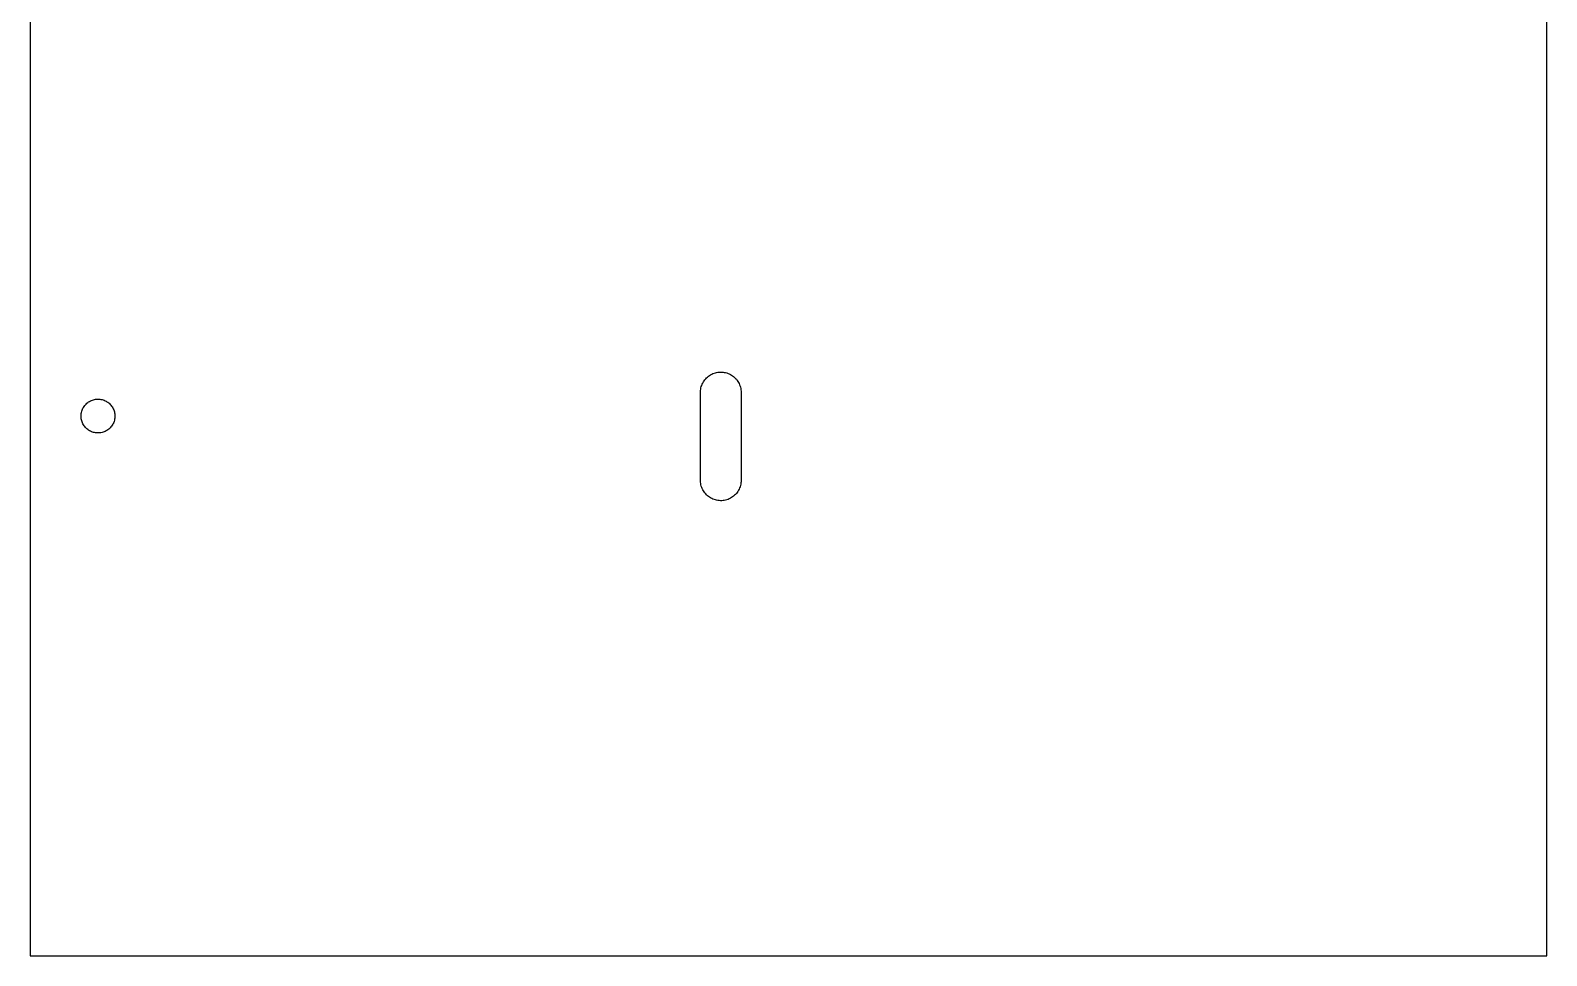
# Model space of a CAD drawing. Header units: metres. Extents: x 0 to 448, y 0 to 625.
# Drawn here: x 0 to 448, y 0 to 273.4 of the extents above; entities that cross this region are included whole.
import ezdxf

# ---------------------------------------------------------------- set-up
doc = ezdxf.new("R2010")
doc.units = ezdxf.units.M

msp = doc.modelspace()

# ---------------------------------------------------------------- linework, layer by layer
for p, q in [((0, 624.8), (0, 0)), ((448, 0), (448, 624.8)), ((199.284, 170.109), (199.528, 170.401)), ((199.528, 170.401), (199.791, 170.676)), ((199.791, 170.676), (200.071, 170.934)), ((200.071, 170.934), (200.366, 171.175)), ((200.366, 171.175), (200.676, 171.395)), ((200.676, 171.395), (201, 171.596)), ((201, 171.596), (201.336, 171.776)), ((201.336, 171.776), (201.682, 171.934)), ((201.682, 171.934), (202.038, 172.07)), ((202.038, 172.07), (202.401, 172.183)), ((202.401, 172.183), (202.771, 172.273)), ((202.771, 172.273), (203.146, 172.339)), ((203.146, 172.339), (203.525, 172.381)), ((203.525, 172.381), (203.905, 172.399)), ((203.905, 172.399), (204.285, 172.393)), ((204.285, 172.393), (204.665, 172.363)), ((204.665, 172.363), (205.042, 172.309)), ((205.042, 172.309), (205.415, 172.231)), ((205.415, 172.231), (205.782, 172.129)), ((205.782, 172.129), (206.141, 172.005)), ((206.141, 172.005), (206.492, 171.858)), ((206.492, 171.858), (206.834, 171.689)), ((206.834, 171.689), (207.163, 171.498)), ((207.163, 171.498), (207.48, 171.287)), ((207.48, 171.287), (207.783, 171.057)), ((207.783, 171.057), (208.071, 170.808)), ((208.071, 170.808), (208.342, 170.54)), ((208.342, 170.54), (208.596, 170.257)), ((208.596, 170.257), (208.832, 169.957)), ((198.003, 166.59), (198.027, 166.97)), ((198.003, 140.21), (198.003, 166.59)), ((198.027, 166.97), (198.075, 167.348)), ((198.075, 167.348), (198.147, 167.722)), ((198.147, 167.722), (198.243, 168.09)), ((198.243, 168.09), (198.362, 168.452)), ((198.362, 168.452), (198.503, 168.806)), ((198.503, 168.806), (198.667, 169.149)), ((198.667, 169.149), (198.852, 169.482)), ((198.852, 169.482), (199.058, 169.802)), ((199.058, 169.802), (199.284, 170.109)), ((208.832, 169.957), (209.048, 169.644)), ((209.048, 169.644), (209.243, 169.317)), ((209.243, 169.317), (209.418, 168.979)), ((209.418, 168.979), (209.57, 168.63)), ((209.57, 168.63), (209.7, 168.272)), ((209.7, 168.272), (209.808, 167.907)), ((209.808, 167.907), (209.892, 167.536)), ((209.892, 167.536), (209.952, 167.16)), ((209.952, 167.16), (209.988, 166.781)), ((209.988, 166.781), (210, 166.4)), ((210, 166.4), (210, 140.4)), ((15.3015, 161.11), (15.4194, 161.405)), ((15.4194, 161.405), (15.5558, 161.691)), ((15.5558, 161.691), (15.7101, 161.968)), ((15.7101, 161.968), (15.8816, 162.235)), ((15.8816, 162.235), (16.0697, 162.491)), ((16.0697, 162.491), (16.2737, 162.734)), ((16.2737, 162.734), (16.4926, 162.963)), ((16.4926, 162.963), (16.7257, 163.179)), ((16.7257, 163.179), (16.9719, 163.379)), ((16.9719, 163.379), (17.2304, 163.563)), ((17.2304, 163.563), (17.5, 163.73)), ((17.5, 163.73), (17.7797, 163.88)), ((17.7797, 163.88), (18.0683, 164.012)), ((18.0683, 164.012), (18.3647, 164.125)), ((18.3647, 164.125), (18.6676, 164.219)), ((18.6676, 164.219), (18.976, 164.294)), ((18.976, 164.294), (19.2884, 164.349)), ((19.2884, 164.349), (19.6037, 164.384)), ((19.6037, 164.384), (19.9207, 164.399)), ((19.9207, 164.399), (20.2379, 164.394)), ((20.2379, 164.394), (20.5542, 164.369)), ((20.5542, 164.369), (20.8682, 164.324)), ((20.8682, 164.324), (21.1788, 164.259)), ((21.1788, 164.259), (21.4846, 164.175)), ((21.4846, 164.175), (21.7844, 164.071)), ((21.7844, 164.071), (22.0771, 163.948)), ((22.0771, 163.948), (22.3613, 163.807)), ((22.3613, 163.807), (22.6361, 163.649)), ((22.6361, 163.649), (22.9003, 163.473)), ((22.9003, 163.473), (23.1528, 163.281)), ((23.1528, 163.281), (23.3925, 163.073)), ((23.3925, 163.073), (23.6187, 162.85)), ((23.6187, 162.85), (23.8302, 162.614)), ((23.8302, 162.614), (24.0264, 162.365)), ((24.0264, 162.365), (24.2063, 162.103)), ((24.2063, 162.103), (24.3692, 161.831)), ((24.3692, 161.831), (24.5146, 161.549)), ((24.5146, 161.549), (24.6418, 161.258)), ((15.0025, 159.559), (15.0226, 159.875)), ((15.0025, 159.241), (15.0025, 159.559)), ((15.0226, 158.925), (15.0025, 159.241)), ((15.0226, 159.875), (15.0628, 160.19)), ((15.0628, 158.61), (15.0226, 158.925)), ((15.0628, 160.19), (15.1228, 160.502)), ((15.1228, 158.298), (15.0628, 158.61)), ((15.1228, 160.502), (15.2025, 160.809)), ((15.2025, 157.991), (15.1228, 158.298)), ((15.2025, 160.809), (15.3015, 161.11)), ((15.3015, 157.69), (15.2025, 157.991)), ((15.4194, 157.395), (15.3015, 157.69)), ((15.5558, 157.109), (15.4194, 157.395)), ((15.7101, 156.832), (15.5558, 157.109)), ((15.8816, 156.565), (15.7101, 156.832)), ((24.3692, 156.969), (24.2063, 156.697)), ((24.5146, 157.251), (24.3692, 156.969)), ((24.6418, 157.542), (24.5146, 157.251)), ((24.6418, 161.258), (24.7504, 160.96)), ((24.7504, 157.84), (24.6418, 157.542)), ((24.7504, 160.96), (24.8397, 160.656)), ((24.8397, 158.144), (24.7504, 157.84)), ((24.8397, 160.656), (24.9096, 160.346)), ((24.9096, 158.454), (24.8397, 158.144)), ((24.9096, 160.346), (24.9598, 160.033)), ((24.9598, 158.767), (24.9096, 158.454)), ((24.9598, 160.033), (24.9899, 159.717)), ((24.9899, 159.083), (24.9598, 158.767)), ((24.9899, 159.717), (25, 159.4)), ((25, 159.4), (24.9899, 159.083)), ((16.0697, 156.309), (15.8816, 156.565)), ((16.2737, 156.066), (16.0697, 156.309)), ((16.4926, 155.837), (16.2737, 156.066)), ((16.7257, 155.621), (16.4926, 155.837)), ((16.9719, 155.421), (16.7257, 155.621)), ((17.2304, 155.237), (16.9719, 155.421)), ((17.5, 155.07), (17.2304, 155.237)), ((17.7797, 154.92), (17.5, 155.07)), ((18.0683, 154.788), (17.7797, 154.92)), ((18.3647, 154.675), (18.0683, 154.788)), ((18.6676, 154.581), (18.3647, 154.675)), ((18.976, 154.506), (18.6676, 154.581)), ((19.2884, 154.451), (18.976, 154.506)), ((19.6037, 154.416), (19.2884, 154.451)), ((19.9207, 154.401), (19.6037, 154.416)), ((20.2379, 154.406), (19.9207, 154.401)), ((20.5542, 154.431), (20.2379, 154.406)), ((20.8682, 154.476), (20.5542, 154.431)), ((21.1788, 154.541), (20.8682, 154.476)), ((21.4846, 154.625), (21.1788, 154.541)), ((21.7844, 154.729), (21.4846, 154.625)), ((22.0771, 154.852), (21.7844, 154.729)), ((22.3613, 154.993), (22.0771, 154.852)), ((22.6361, 155.151), (22.3613, 154.993)), ((22.9003, 155.327), (22.6361, 155.151)), ((23.1528, 155.519), (22.9003, 155.327)), ((23.3925, 155.727), (23.1528, 155.519)), ((23.6187, 155.95), (23.3925, 155.727)), ((23.8302, 156.186), (23.6187, 155.95)), ((24.0264, 156.435), (23.8302, 156.186)), ((24.2063, 156.697), (24.0264, 156.435)), ((198.027, 139.83), (198.003, 140.21)), ((198.075, 139.452), (198.027, 139.83)), ((198.147, 139.078), (198.075, 139.452)), ((198.243, 138.71), (198.147, 139.078)), ((209.808, 138.893), (209.7, 138.528)), ((209.892, 139.264), (209.808, 138.893)), ((209.952, 139.64), (209.892, 139.264)), ((209.988, 140.019), (209.952, 139.64)), ((210, 140.4), (209.988, 140.019)), ((198.362, 138.348), (198.243, 138.71)), ((198.503, 137.994), (198.362, 138.348)), ((198.667, 137.651), (198.503, 137.994)), ((198.852, 137.318), (198.667, 137.651)), ((199.058, 136.998), (198.852, 137.318)), ((199.284, 136.691), (199.058, 136.998)), ((199.528, 136.399), (199.284, 136.691)), ((199.791, 136.124), (199.528, 136.399)), ((200.071, 135.866), (199.791, 136.124)), ((200.366, 135.625), (200.071, 135.866)), ((200.676, 135.405), (200.366, 135.625)), ((201, 135.204), (200.676, 135.405)), ((201.336, 135.024), (201, 135.204)), ((201.682, 134.866), (201.336, 135.024)), ((202.038, 134.73), (201.682, 134.866)), ((202.401, 134.617), (202.038, 134.73)), ((202.771, 134.527), (202.401, 134.617)), ((203.146, 134.461), (202.771, 134.527)), ((203.525, 134.419), (203.146, 134.461)), ((203.905, 134.401), (203.525, 134.419)), ((204.285, 134.407), (203.905, 134.401)), ((204.665, 134.437), (204.285, 134.407)), ((205.042, 134.491), (204.665, 134.437)), ((205.415, 134.569), (205.042, 134.491)), ((205.782, 134.671), (205.415, 134.569)), ((206.141, 134.795), (205.782, 134.671)), ((206.492, 134.942), (206.141, 134.795)), ((206.834, 135.111), (206.492, 134.942)), ((207.163, 135.302), (206.834, 135.111)), ((207.48, 135.513), (207.163, 135.302)), ((207.783, 135.743), (207.48, 135.513)), ((208.071, 135.992), (207.783, 135.743)), ((208.342, 136.26), (208.071, 135.992)), ((208.596, 136.543), (208.342, 136.26)), ((208.832, 136.843), (208.596, 136.543)), ((209.048, 137.156), (208.832, 136.843)), ((209.243, 137.483), (209.048, 137.156)), ((209.418, 137.821), (209.243, 137.483)), ((209.57, 138.17), (209.418, 137.821)), ((209.7, 138.528), (209.57, 138.17)), ((0, 0), (448, 0))]:
    msp.add_line(p, q)

doc.saveas('drawing.dxf')
